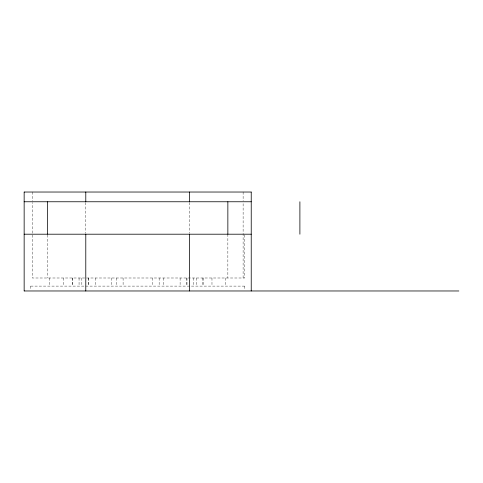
<?xml version="1.0" encoding="UTF-8"?>
<svg xmlns="http://www.w3.org/2000/svg" width="483" height="483" viewBox="0 0 483 483"><rect width="100%" height="100%" fill="white"/><g stroke="black" fill="none" stroke-linecap="round" stroke-linejoin="round"><path stroke-width="0.36" stroke-dasharray="2.42 1.81" d="M243.106 277.997L243.124 202.51M30.701 286.105L244.682 286.105M244.742 234.943L244.742 277.997L32.276 277.997L32.258 202.51M244.736 286.105L244.742 289.583M243.124 192.029L243.124 201.013M227.855 234.201L227.855 277.997M225.591 277.997L225.591 286.105M211.977 277.997L211.977 286.105M203.198 277.997L203.198 286.105M202.733 277.997L202.733 286.105M196.321 277.997L196.321 286.105M193.55 277.997L193.55 286.105M189.596 202.522L189.596 233.253M186.993 277.997L186.993 286.105M186.667 277.997L186.667 286.105M180.111 277.997L180.111 286.105M163.64 277.997L163.64 286.105M159.155 277.997L159.155 286.105M152.278 277.997L152.278 286.105M123.105 277.997L123.105 286.105M116.222 277.997L116.222 286.105M111.736 277.997L111.736 286.105M95.266 277.997L95.266 286.105M88.715 277.997L88.715 286.105M88.389 277.997L88.389 286.105M85.787 202.522L85.787 233.253M81.832 277.997L81.832 286.105M79.061 277.997L79.061 286.105M72.649 277.997L72.649 286.105M72.184 277.997L72.184 286.105M63.406 277.997L63.406 286.105M49.779 277.997L49.779 286.105M47.527 234.883L47.527 277.997M32.258 192.029L32.258 201.013M30.64 286.105L30.646 289.583"/><path stroke-width="0.72" d="M227.855 234.201L227.855 201.761M24.241 192.029L251.142 192.029M24.15 201.761L251.232 201.761M24.15 234.201L251.232 234.201M24.241 290.971L458.85 290.971M299.895 201.761L299.895 234.201M251.232 192.029L251.232 290.971M189.596 192.029L189.596 201.761M189.596 234.201L189.596 290.971M85.787 192.029L85.787 201.761M85.787 234.201L85.787 290.971M47.527 201.761L47.527 234.201M24.15 192.029L24.15 290.971"/></g></svg>
